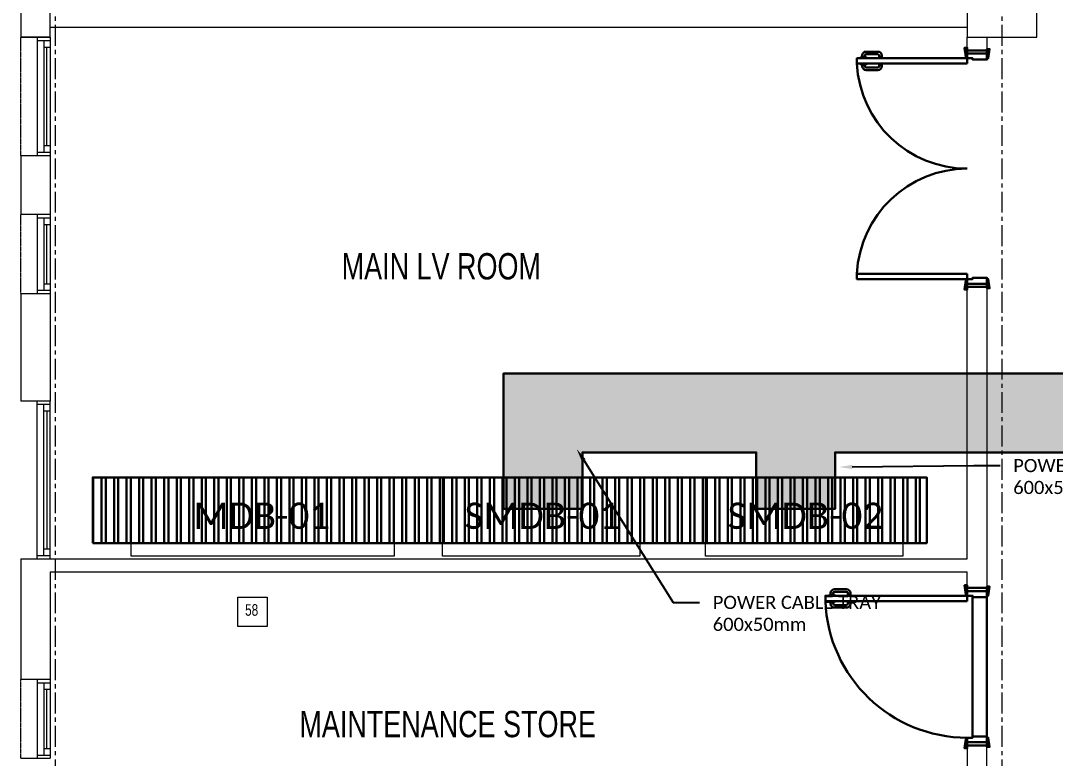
# Model space of a CAD drawing. Header units: millimetres. Extents: x 26027 to 581921, y 7230 to 233891.
# Drawn here: x 465586 to 473453, y 202494 to 208106 of the extents above; entities that cross this region are included whole.
import ezdxf
from ezdxf import colors
from ezdxf.entities.mleader import LeaderData, LeaderLine
from ezdxf.math import Vec2, Vec3

# ---------------------------------------------------------------- set-up
doc = ezdxf.new("R2010")
doc.units = ezdxf.units.MM
doc.header["$LTSCALE"] = 5
doc.linetypes.add('CENTER', pattern=[50.8, 31.75, -6.35, 6.35, -6.35])
doc.linetypes.add('HIDDEN2', pattern=[0.1875, 0.125, -0.0625])
for name, color, linetype, lineweight in [('72_EGR_BASE_TEXT', 252, 'Continuous', 5), ('Aluminum', 252, 'Continuous', 5), ('E-ELEC-EQPM-2', 85, 'Continuous', 30), ('Fill Walls', 252, 'Continuous', 5), ('GE-ARCHITECTURAL_ELEMENTS', 8, 'Continuous', 30), ('GE-FURNITURE', 8, 'Continuous', 30), ('Medical Equipment and Furniture', 252, 'Continuous', 0), ('Proj', 252, 'HIDDEN2', 5), ('Structure', 252, 'Continuous', 5), ('Walls', 252, 'Continuous', 5), ('Wooden Joinery', 252, 'Continuous', 5)]:
    doc.layers.add(name, color=color, linetype=linetype, lineweight=lineweight)
doc.layers.add('axes', color=252, linetype='Continuous')
for name, color, linetype, lineweight, true_color in [('E-POWR', 7, 'Continuous', 30, 0x4e7e3e), ('E-PW', 7, 'Continuous', 30, 0x4e7e3e), ('EXF', 7, 'Continuous', 30, 0x4e7e3e)]:
    doc.layers.add(name, color=color, linetype=linetype, lineweight=lineweight, true_color=true_color)
doc.styles.get("Standard").update_dxf_attribs({"font": 'calibri.ttf'})
doc.styles.add('X3G_ENTITY_257CFD', font='swisscl.ttf', dxfattribs={"height": 200})
doc.styles.add('X3G_ENTITY_2587EA', font='swisscl.ttf', dxfattribs={"height": 200})
pattern_1 = [(0, (368880, 104830), (63.5, 63.5), [31.75, -95.25]), (90, (368895.875, 104814.125), (-63.5, 63.5), [31.75, -95.25])]

# ---------------------------------------------------------------- blocks, each defined once
blk = doc.blocks.new('A$C360258D1')
at = {"layer": 'GE-FURNITURE'}
for p, q in [((40, 1129.6), (40, 70)), ((150, 70, -2.4), (150, 1129.6, -4.7)), ((-1048.8, 110, -2.4), (-1008.8, 110, -2.4)), ((-1048.8, 100, -2.4), (-1048.8, 110, -2.4)), ((-1038.8, 110, -2.4), (-1038.8, 120, -2.4)), ((-1018.8, 110, -2.4), (-1018.8, 120, -2.4)), ((-1008.8, 150, -2.4), (-918.8, 150, -2.4)), ((-1008.8, 130, -2.4), (-918.8, 130, -2.4)), ((-1008.8, 100, -2.4), (-1008.8, 110, -2.4)), ((-908.8, 110, -2.4), (-908.8, 120, -2.4)), ((-908.8, 110, -2.4), (-888.8, 110, -2.4)), ((-888.8, 110, -2.4), (-888.8, 120, -2.4)), ((-1048.8, 60, -2.4), (-1048.8, 50, -2.4)), ((-1048.8, 50, -2.4), (-1008.8, 50, -2.4)), ((-1038.8, 50, -2.4), (-1038.8, 40, -2.4)), ((-1018.8, 50, -2.4), (-1018.8, 40, -2.4)), ((-1008.8, 60, -2.4), (-1008.8, 50, -2.4)), ((-1008.8, 30, -2.4), (-918.8, 30, -2.4)), ((-1008.8, 10, -2.4), (-918.8, 10, -2.4)), ((-908.8, 50, -2.4), (-908.8, 40, -2.4)), ((-908.8, 50, -2.4), (-888.8, 50, -2.4)), ((-888.8, 50, -2.4), (-888.8, 40, -2.4))]:
    blk.add_line(p, q, dxfattribs=at)
for points in [[(0, 1149.6), (-10, 1149.6), (-20, 1219.6), (0, 1219.6)], [(150, 1139.6), (160, 1139.6), (170, 1209.6), (150, 1209.6)], [(0, 100), (-1078.8, 100), (-1078.8, 60), (0, 60)], [(0, 50), (-10, 50), (-20, -20), (0, -20)], [(150, 60), (160, 60), (170, -10), (150, -10)]]:
    blk.add_lwpolyline(points, close=True, dxfattribs=at)
for points in [[(0, 1174.6), (150, 1174.6), (150, 1199.6), (0, 1199.6), (0, 1174.6)], [(0, 1174.6), (0, 1139.6), (40, 1139.6), (40, 1129.6), (150, 1129.6), (150, 1174.6), (0, 1174.6)], [(0, 25), (0, 60), (40, 60), (40, 70), (150, 70), (150, 25), (0, 25)], [(0, 25), (150, 25), (150, 0), (0, 0), (0, 25)]]:
    blk.add_lwpolyline(points, dxfattribs=at)
for centre, radius, start, end in [((0, 60), 1079.6, 89.99999, 177.87662), ((-1008.8, 120, -2.4), 30, 90, 180), ((-1008.8, 120, -2.4), 10, 90, 180), ((-918.8, 120, -2.4), 30, 0, 90), ((-918.8, 120, -2.4), 10, 0, 90), ((-1008.8, 40, -2.4), 30, 180, 270), ((-1008.8, 40, -2.4), 10, 180, 270), ((-918.8, 40, -2.4), 10, 270, 0), ((-918.8, 40, -2.4), 30, 270, 0)]:
    blk.add_arc(centre, radius, start, end, dxfattribs=at)
blk = doc.blocks.new('A$C009F45C9')
at = {"layer": 'GE-ARCHITECTURAL_ELEMENTS'}
for p, q in [((844, -1650), (754, -1650)), ((724, -1690), (724, -1680)), ((744, -1690), (724, -1690)), ((744, -1690), (744, -1680)), ((844, -1670), (754, -1670)), ((884, -1690), (844, -1690)), ((844, -1700), (844, -1690)), ((854, -1690), (854, -1680)), ((874, -1690), (874, -1680)), ((884, -1700), (884, -1690)), ((724, -1750), (724, -1760)), ((744, -1750), (724, -1750)), ((744, -1750), (744, -1760)), ((844, -1770), (754, -1770)), ((844, -1790), (754, -1790)), ((844, -1740), (844, -1750)), ((884, -1750), (844, -1750)), ((854, -1750), (854, -1760)), ((874, -1750), (874, -1760)), ((884, -1740), (884, -1750))]:
    blk.add_line(p, q, dxfattribs=at)
for points in [[(-75, -60), (-85, -60), (-95, 10), (-75, 10)], [(75, -50), (85, -50), (95, 20), (75, 20)], [(75, -100), (914, -100), (914, -60), (75, -60)], [(75, -1700), (914, -1700), (914, -1740), (75, -1740)], [(75, -1700), (914, -1700), (914, -1740), (75, -1740)], [(-75, -1740), (-85, -1740), (-95, -1810), (-75, -1810)], [(75, -1750), (85, -1750), (95, -1820), (75, -1820)]]:
    blk.add_lwpolyline(points, close=True, dxfattribs=at)
for points in [[(75, -25), (-75, -25), (-75, 0), (75, 0), (75, -25)], [(75, -25), (75, -60), (35, -60), (35, -70), (-75, -70), (-75, -25), (75, -25)], [(75, -1775), (75, -1740), (35, -1740), (35, -1730), (-75, -1730), (-75, -1775), (75, -1775)], [(75, -1775), (-75, -1775), (-75, -1800), (75, -1800), (75, -1775)]]:
    blk.add_lwpolyline(points, dxfattribs=at)
for centre, radius, start, end in [((75, -60), 840, 270, 357.2706), ((75, -1740), 840, 2.7294, 90), ((754, -1680), 30, 90, 180), ((844, -1680), 30, 0, 90), ((754, -1680), 10, 90, 180), ((844, -1680), 10, 0, 90), ((754, -1760), 30, 180, 270), ((754, -1760), 10, 180, 270), ((844, -1760), 10, 270, 0), ((844, -1760), 30, 270, 0)]:
    blk.add_arc(centre, radius, start, end, dxfattribs=at)

msp = doc.modelspace()

# ---------------------------------------------------------------- hatches: boundary and pattern name
at = {"layer": 'E-ELEC-EQPM-2'}
h = msp.add_hatch(dxfattribs=at)
h.set_pattern_fill('CROSS', color=85, scale=10)
h.set_pattern_definition(pattern_1)
edge = h.paths.add_edge_path()
edge.add_line((457685.6, 145694.3), (457685.6, 152806.1))
edge.add_line((457685.6, 152806.1), (462487.4, 152806.1))
edge.add_line((462487.4, 152806.1), (462487.4, 145900.9))
edge.add_line((462487.4, 145900.9), (462587.4, 145901.1))
edge.add_line((462587.4, 145901.1), (462587.4, 152806.1))
edge.add_line((462587.4, 152806.1), (464555.9, 152806.1))
edge.add_line((464555.9, 152806.1), (469284.4, 152806.1))
edge.add_line((469284.4, 152806.1), (471903.7, 152806.1))
edge.add_line((471903.7, 152806.1), (471903.7, 142653.2))
edge.add_line((471903.7, 142653.2), (478231.4, 142645.9))
edge.add_line((478231.4, 142645.9), (478231.4, 142845.2))
edge.add_line((478231.4, 142845.2), (472503.7, 142845.2))
edge.add_line((472503.7, 142845.2), (472503.7, 157840))
edge.add_line((472503.7, 157840), (472504, 159009.2))
edge.add_line((472504, 159009.2), (479768.6, 159009.2))
edge.add_line((479768.6, 159009.2), (479768.6, 159109.2))
edge.add_line((479768.6, 159109.2), (472503.7, 159109.2))
edge.add_line((472503.7, 159109.2), (472503.7, 169315.6))
edge.add_line((472503.7, 169315.6), (478921.1, 169315.6))
edge.add_line((478921.1, 169315.6), (484286.4, 169315.6))
edge.add_line((484286.4, 169315.6), (484286.4, 166351.2))
edge.add_line((484286.4, 166351.2), (484486.4, 166351.2))
edge.add_line((484486.4, 166351.2), (484486.4, 169515.6))
edge.add_line((484486.4, 169515.6), (479083.8, 169515.6))
edge.add_line((479083.8, 169515.6), (479083.8, 190946.9))
edge.add_line((479083.8, 190946.9), (479083.8, 191341.6))
edge.add_line((479083.8, 191341.6), (478883.8, 191341.6))
edge.add_line((478883.8, 191341.6), (478883.8, 195124.3))
edge.add_line((478883.8, 195124.3), (477262.4, 195124.3))
edge.add_line((477262.4, 195124.3), (477262.4, 205421.2))
edge.add_line((477262.4, 205421.2), (474368, 205421.2))
edge.add_line((474368, 205421.2), (469356.9, 205421.2))
edge.add_line((469356.9, 205421.2), (469256.9, 205421.2))
edge.add_line((469256.9, 205421.2), (469256.9, 204391.3))
edge.add_line((469256.9, 204391.3), (469856.9, 204391.3))
edge.add_line((469856.9, 204391.3), (469856.9, 204821.2))
edge.add_line((469856.9, 204821.2), (471179.3, 204821.2))
edge.add_line((471179.3, 204821.2), (471179.3, 204391.3))
edge.add_line((471179.3, 204391.3), (471779.3, 204391.3))
edge.add_line((471779.3, 204391.3), (471779.3, 204821.2))
edge.add_line((471779.3, 204821.2), (476662.4, 204821.2))
edge.add_line((476662.4, 204821.2), (476662.4, 194457.6))
edge.add_line((476662.4, 194457.6), (478283.8, 194457.6))
edge.add_line((478283.8, 194457.6), (478283.8, 169915.6))
edge.add_line((478283.8, 169915.6), (471903.7, 169915.6))
edge.add_line((471903.7, 169915.6), (471903.7, 159212))
edge.add_line((471903.7, 159212), (470513.7, 159212))
edge.add_line((470513.7, 159212), (470513.7, 159112))
edge.add_line((470513.7, 159112), (471903.7, 159112))
edge.add_line((471903.7, 159112), (471903.7, 153006.1))
edge.add_line((471903.7, 153006.1), (462587.4, 153006.1))
edge.add_line((462587.4, 153006.1), (462487.4, 152906.1))
edge.add_line((462487.4, 152906.1), (457585.6, 152906.1))
edge.add_line((457585.6, 152906.1), (457585.6, 145694.3))
at = {"layer": 'E-PW'}
h = msp.add_hatch(dxfattribs=at)
h.set_pattern_fill('CROSS', color=85, scale=10)
h.set_pattern_definition(pattern_1)
h.paths.add_polyline_path([(457585.6, 145694.3), (457585.6, 152906.1), (462487.4, 152906.1), (462587.4, 153006.1), (471903.7, 153006.1), (471903.7, 159112), (470513.7, 159112), (470513.7, 159212), (471903.7, 159212), (471903.7, 169915.6), (478283.8, 169915.6), (478283.8, 194457.6), (476662.4, 194457.6), (476662.4, 204821.2), (471779.3, 204821.2), (471779.3, 204391.3), (471179.3, 204391.3), (471179.3, 204821.2), (469856.9, 204821.2), (469856.9, 204391.3), (469256.9, 204391.3), (469256.9, 205421.2), (469356.9, 205421.2), (474368, 205421.2), (477262.4, 205421.2), (477262.4, 195124.3), (478883.8, 195124.3), (478883.8, 191341.6), (479083.8, 191341.6), (479083.8, 190946.9), (479083.8, 169515.6), (484486.4, 169515.6), (484486.4, 166351.2), (484286.4, 166351.2), (484286.4, 169315.6), (478921.1, 169315.6), (472503.7, 169315.6), (472503.7, 159109.2), (479768.6, 159109.2), (479768.6, 159009.2), (472504, 159009.2), (472503.7, 157840), (472503.7, 142845.2), (478231.4, 142845.2), (478231.4, 142645.9), (471903.7, 142653.2), (471903.7, 152806.1), (469284.4, 152806.1), (464555.9, 152806.1), (462587.4, 152806.1), (462587.4, 145901.1), (462487.4, 145900.9), (462487.4, 152806.1), (457685.6, 152806.1), (457685.6, 145694.3)])
at = {"layer": 'EXF'}
h = msp.add_hatch(dxfattribs=at)
h.set_pattern_fill('CROSS', color=256, scale=10)
edge = h.paths.add_edge_path()
edge.add_line((464555.9, 152806.1), (469284.4, 152806.1))
edge.add_line((469284.4, 152806.1), (471903.7, 152806.1))
edge.add_line((471903.7, 152806.1), (471903.7, 142653.2))
edge.add_line((471903.7, 142653.2), (478231.4, 142645.9))
edge.add_line((478231.4, 142645.9), (478231.4, 142845.2))
edge.add_line((478231.4, 142845.2), (472503.7, 142845.2))
edge.add_line((472503.7, 142845.2), (472503.7, 157840))
edge.add_line((472503.7, 157840), (472504, 159009.2))
edge.add_line((472504, 159009.2), (479768.6, 159009.2))
edge.add_line((479768.6, 159009.2), (479768.6, 159109.2))
edge.add_line((479768.6, 159109.2), (472503.7, 159109.2))
edge.add_line((472503.7, 159109.2), (472503.7, 169315.6))
edge.add_line((472503.7, 169315.6), (478921.1, 169315.6))
edge.add_line((478921.1, 169315.6), (484286.4, 169315.6))
edge.add_line((484286.4, 169315.6), (484286.4, 166351.2))
edge.add_line((484286.4, 166351.2), (484486.4, 166351.2))
edge.add_line((484486.4, 166351.2), (484486.4, 169515.6))
edge.add_line((484486.4, 169515.6), (479083.8, 169515.6))
edge.add_line((479083.8, 169515.6), (479083.8, 190946.9))
edge.add_line((479083.8, 190946.9), (479083.8, 191341.6))
edge.add_line((479083.8, 191341.6), (478883.8, 191341.6))
edge.add_line((478883.8, 191341.6), (478883.8, 195124.3))
edge.add_line((478883.8, 195124.3), (477262.4, 195124.3))
edge.add_line((477262.4, 195124.3), (477262.4, 205421.2))
edge.add_line((477262.4, 205421.2), (474368, 205421.2))
edge.add_line((474368, 205421.2), (469356.9, 205421.2))
edge.add_line((469356.9, 205421.2), (469256.9, 205421.2))
edge.add_line((469256.9, 205421.2), (469256.9, 204391.3))
edge.add_line((469256.9, 204391.3), (469856.9, 204391.3))
edge.add_line((469856.9, 204391.3), (469856.9, 204821.2))
edge.add_line((469856.9, 204821.2), (471179.3, 204821.2))
edge.add_line((471179.3, 204821.2), (471179.3, 204391.3))
edge.add_line((471179.3, 204391.3), (471779.3, 204391.3))
edge.add_line((471779.3, 204391.3), (471779.3, 204821.2))
edge.add_line((471779.3, 204821.2), (476662.4, 204821.2))
edge.add_line((476662.4, 204821.2), (476662.4, 194457.6))
edge.add_line((476662.4, 194457.6), (478283.8, 194457.6))
edge.add_line((478283.8, 194457.6), (478283.8, 169915.6))
edge.add_line((478283.8, 169915.6), (471903.7, 169915.6))
edge.add_line((471903.7, 169915.6), (471903.7, 159212))
edge.add_line((471903.7, 159212), (470513.7, 159212))
edge.add_line((470513.7, 159212), (470513.7, 159112))
edge.add_line((470513.7, 159112), (471903.7, 159112))
edge.add_line((471903.7, 159112), (471903.7, 153006.1))
edge.add_line((471903.7, 153006.1), (462587.4, 153006.1))
h = msp.add_hatch(dxfattribs=at)
h.set_pattern_fill('ANSI32', color=256, scale=10, angle=45)
h.set_pattern_definition([(90, (365235.49, 1597582.96), (-95.25, 0), []), (90, (365267.24, 1597614.71), (-95.25, 0), [])])
h.paths.add_polyline_path([(466133.7, 204131.3), (472475.4, 204131.3), (472475.4, 204631.3), (466133.7, 204631.3)])

# ---------------------------------------------------------------- linework, layer by layer
at = {"layer": 'Aluminum'}
for p, q in [((465710.8, 207980.3, 0), (465710.8, 207080.3, 0)), ((465710.8, 207955.3, 0), (465810.8, 207955.3, 0)), ((465760.8, 207955.3, 0), (465760.8, 207105.3, 0)), ((465810.8, 207980.3, 0), (465810.8, 207080.3, 0)), ((465760.8, 207905.3, 0), (465810.8, 207905.3, 0)), ((465785.8, 207155.3, 0), (465785.8, 207905.3, 0)), ((465760.8, 207155.3, 0.7), (465810.8, 207155.3, 0.7)), ((465710.8, 207105.3, 0.7), (465810.8, 207105.3, 0.7)), ((465710.8, 206630.3, 1), (465710.8, 206030.3, 1)), ((465710.8, 206605.3, 1), (465810.8, 206605.3, 1)), ((465760.8, 206605.3, 1), (465760.8, 206055.3, 1)), ((465810.8, 206630.3, 1), (465810.8, 206030.3, 1)), ((465760.8, 206555.3, 1), (465810.8, 206555.3, 1)), ((465785.8, 206105.3, 1), (465785.8, 206555.3, 1)), ((465710.8, 206055.3, 1), (465810.8, 206055.3, 1)), ((465760.8, 206105.3, 1), (465810.8, 206105.3, 1)), ((465710.8, 204012.3, 1.2), (465710.8, 205212.3, 1.2)), ((465710.8, 205187.3, 1.2), (465810.8, 205187.3, 1.2)), ((465760.8, 204037.3, 1.2), (465760.8, 205187.3, 1.2)), ((465810.8, 204012.3, 1.2), (465810.8, 205212.3, 1.2)), ((465760.8, 205137.3, 1.2), (465810.8, 205137.3, 1.2)), ((465785.8, 205137.3, 1.2), (465785.8, 204087.3, 1.2)), ((465760.8, 204087.3, 1.2), (465810.8, 204087.3, 1.2)), ((465710.8, 204037.3, 1.2), (465810.8, 204037.3, 1.2)), ((465710.8, 203094.3, 1.6), (465710.8, 202494.3, 1.6)), ((465710.8, 203069.3, 1.6), (465810.8, 203069.3, 1.6)), ((465760.8, 203069.3, 1.6), (465760.8, 202519.3, 1.6)), ((465810.8, 203094.3, 1.6), (465810.8, 202494.3, 1.6)), ((465760.8, 203019.3, 1.6), (465810.8, 203019.3, 1.6)), ((465785.8, 202569.3, 1.6), (465785.8, 203019.3, 1.6)), ((465710.8, 202519.3, 1.6), (465810.8, 202519.3, 1.6)), ((465760.8, 202569.3, 1.6), (465810.8, 202569.3, 1.6))]:
    msp.add_line(p, q, dxfattribs=at)
at = {"layer": 'axes', "linetype": 'CENTER', "lineweight": 0}
for p, q in [((465850.8, 120285.6, 2.4), (465850.8, 230891.1, 2.4)), ((473048.8, 120285.6, 0), (473048.8, 230891.1, 0))]:
    msp.add_line(p, q, dxfattribs=at)
at = {"layer": 'E-ELEC-EQPM-2', "color": 85, "elevation": 2.4}
msp.add_lwpolyline([(478283.8, 169915.6), (478283.8, 194457.6), (476662.4, 194457.6), (476662.4, 204821.2), (471779.3, 204821.2), (471779.3, 204391.3), (471179.3, 204391.3), (471179.3, 204821.2), (469856.9, 204821.2), (469856.9, 204391.3), (469256.9, 204391.3), (469256.9, 205421.2), (469356.9, 205421.2), (474368, 205421.2), (477262.4, 205421.2), (477262.4, 195124.3), (478883.8, 195124.3), (478883.8, 191341.6), (479083.8, 191341.6), (479083.8, 190946.9), (479083.8, 169515.6)], dxfattribs=at)
at = {"layer": 'EXF'}
msp.add_lwpolyline([(466133.7, 204131.3), (472475.4, 204131.3), (472475.4, 204631.3), (466133.7, 204631.3)], close=True, dxfattribs=at)
at = {"layer": 'Fill Walls', "elevation": 0}
for points in [[(466425.6, 204631.3), (468425.6, 204631.3), (468425.6, 204031.3), (466425.6, 204031.3)], [(468794.4, 204631.3), (470294.4, 204631.3), (470294.4, 204031.3), (468794.4, 204031.3)], [(470794.4, 204631.3), (472294.4, 204631.3), (472294.4, 204031.3), (470794.4, 204031.3)]]:
    msp.add_lwpolyline(points, close=True, dxfattribs=at)
at = {"layer": 'Medical Equipment and Furniture', "elevation": -4}
msp.add_lwpolyline([(467236.9, 203719.9), (467458.9, 203719.9), (467458.9, 203497.9), (467236.9, 203497.9), (467236.9, 203719.9)], dxfattribs=at)
at = {"layer": 'Proj'}
for p, q in [((465585.8, 207080.3, 0), (465585.8, 207980.3, 0)), ((465585.8, 206030.3, 1), (465585.8, 206630.3, 1)), ((465585.8, 202494.3, 1.6), (465585.8, 203094.3, 1.6))]:
    msp.add_line(p, q, dxfattribs=at)
at = {"layer": 'Structure'}
for points, elevation in [([(465585.8, 207980.3), (465810.8, 207980.3), (465810.8, 208510.3), (465585.8, 208510.3)], 0), ([(472783.8, 207980.3), (473313.8, 207980.3), (473313.8, 208510.3), (472783.8, 208510.3)], -2.4)]:
    msp.add_lwpolyline(points, close=True, dxfattribs=dict(at, elevation=elevation))
at = {"layer": 'Walls'}
for p, q in [((465810.8, 207980.3, 0), (465585.8, 207980.3, 0)), ((465585.8, 207080.3, 0.7), (465810.8, 207080.3, 0.7)), ((465585.8, 207080.3, 0.7), (465585.8, 206630.3, 1)), ((465810.8, 207080.3, 0.7), (465810.8, 206630.3, 1)), ((465810.8, 206630.3, 1), (465585.8, 206630.3, 1)), ((465585.8, 206030.3, 1), (465810.8, 206030.3, 1)), ((465585.8, 206030.3, 1), (465585.8, 205212.3, 1.1)), ((465810.8, 206030.3, 1), (465810.8, 205212.3, 0.6)), ((465810.8, 205212.3, 1.2), (465585.8, 205212.3, 1.2)), ((465585.8, 204012.3, 0), (465585.8, 203094.3, 1.6)), ((465585.8, 204012.3, 0), (472783.8, 204012.3, -1.2)), ((465810.8, 203912.3, 1.2), (465810.8, 203094.3, 1.6)), ((465810.8, 203912.3, 1.2), (472783.8, 203912.3, -1.2)), ((465810.8, 203094.3, 1.6), (465585.8, 203094.3, 1.6)), ((465585.8, 202494.3, 1.6), (465810.8, 202494.3, 1.6))]:
    msp.add_line(p, q, dxfattribs=at)
for points, elevation in [([(472783.8, 208055.3), (465810.8, 208055.3)], 4.7), ([(468228, 208053.7), (465810.8, 208055.3)], 4.7), ([(472933.8, 207980.3), (472933.8, 207880.3), (472783.8, 207880.3), (472783.8, 207980.3)], -2.4), ([(472933.8, 207980.3), (472933.8, 207880.3), (472783.8, 207880.3), (472783.8, 207980.3)], -2.4), ([(472783.8, 206080.3), (472933.8, 206080.3)], -2.4), ([(472933.8, 206080.3), (472933.8, 203790.5), (472783.8, 203790.5), (472783.8, 203912.3)], 0), ([(472783.8, 204012.3), (472783.8, 206080.3)], 0), ([(472933.8, 201310.3), (472933.8, 202590.9), (472783.8, 202590.9), (472783.8, 201310.3)], 0)]:
    msp.add_lwpolyline(points, dxfattribs=dict(at, elevation=elevation))

# ---------------------------------------------------------------- block references
at = {"layer": 'Wooden Joinery', "rotation": 180}
msp.add_blockref('A$C009F45C9', (472858.8, 206080.3, -2.4), dxfattribs=at)
at = {"layer": 'Wooden Joinery', "xscale": -1, "rotation": 180}
msp.add_blockref('A$C360258D1', (472783.8, 203790.5, 0), dxfattribs=at)

# ---------------------------------------------------------------- texts
at = {"layer": '72_EGR_BASE_TEXT', "insert": (468784.3, 206337.6, -2.4), "char_height": 200, "attachment_point": 2, "style": 'X3G_ENTITY_2587EA'}
msp.add_mtext_dynamic_manual_height_columns('MAIN LV ROOM', width=3575.323, gutter_width=177, heights=[0], dxfattribs=at)
at = {"layer": '72_EGR_BASE_TEXT', "insert": (468832.7, 202854.9, 2.4), "char_height": 200, "attachment_point": 2, "style": 'X3G_ENTITY_2587EA'}
msp.add_mtext('MAINTENANCE STORE', dxfattribs=at)
at = {"layer": 'Fill Walls', "char_height": 200, "attachment_point": 1}
for s, insert in [('MDB-01', (466899.5, 204439.6, 0)), ('SMDB-01', (468961.5, 204439.6, 0)), ('SMDB-02', (470961.5, 204439.6, 0))]:
    msp.add_mtext_dynamic_manual_height_columns(s, width=619.816, gutter_width=1, heights=[0], dxfattribs=dict(at, insert=insert))
at = {"layer": 'Medical Equipment and Furniture', "insert": (467342.1, 203666.6, -4), "char_height": 87.47, "attachment_point": 2, "style": 'X3G_ENTITY_257CFD'}
msp.add_mtext('58', dxfattribs=at)

# ---------------------------------------------------------------- leaders
at = {"layer": 'E-POWR'}
ml = msp.add_multileader_mtext('Standard', dxfattribs=at)
ml.set_content('POWER CABLE TRAY\\P600x50mm', color=256)
ml.set_leader_properties()
ml.build(insert=Vec2(0, 0))
ml.multileader.update_dxf_attribs({"text_right_attachment_type": 6, "dogleg_length": 200, "arrow_head_size": 100})
ctx = ml.context
ctx.base_point, ctx.char_height, ctx.arrow_head_size, ctx.landing_gap_size, ctx.plane_origin = Vec3(470748.6, 203679.6, 0), 100, 100, 100, Vec3(474540.7, 202929.9, 0)
ctx.right_attachment = 6
notes = []
notes.append((ctx, [(0, (1, 1, 0), (470548.6, 203679.6, 0), (1, 0), 200, [(0, [(469814.1, 204846.2, 0)], 0, [])])]))
ctx.mtext.insert, ctx.mtext.width, ctx.mtext.flow_direction = Vec3(470848.6, 203730.4, 0), 3370.454, 5
ml = msp.add_multileader_mtext('Standard', dxfattribs=at)
ml.set_content('POWER CABLE TRAY\\P600x50mm', color=256)
ml.set_leader_properties()
ml.build(insert=Vec2(0, 0))
ml.multileader.update_dxf_attribs({"text_right_attachment_type": 6, "dogleg_length": 200, "arrow_head_size": 100})
ctx = ml.context
ctx.base_point, ctx.char_height, ctx.arrow_head_size, ctx.landing_gap_size, ctx.plane_origin = Vec3(473033.4, 204720.7, 0), 100, 100, 100, Vec3(476925.5, 204099.1, 0)
ctx.right_attachment = 6
notes.append((ctx, [(0, (1, 1, 0), (472833.4, 204720.7, 0), (1, 0), 200, [(0, [(471809.7, 204710, 0)], 0, [])])]))
ctx.mtext.insert, ctx.mtext.width, ctx.mtext.flow_direction = Vec3(473133.4, 204771.5, 0), 3370.454, 5
for ctx, leaders in notes:
    for number, flags, end, landing, length, lines in leaders:
        leader = LeaderData()
        leader.index, (leader.has_last_leader_line, leader.has_dogleg_vector, leader.attachment_direction) = number, flags
        leader.last_leader_point, leader.dogleg_vector, leader.dogleg_length = Vec3(end), Vec3(landing), length
        for number, points, colour, breaks in lines:
            line = LeaderLine()
            line.index, line.vertices, line.color, line.breaks = number, Vec3.list(points), colors.encode_raw_color(colour), breaks
            leader.lines.append(line)
        ctx.leaders.append(leader)

doc.saveas('drawing.dxf')
